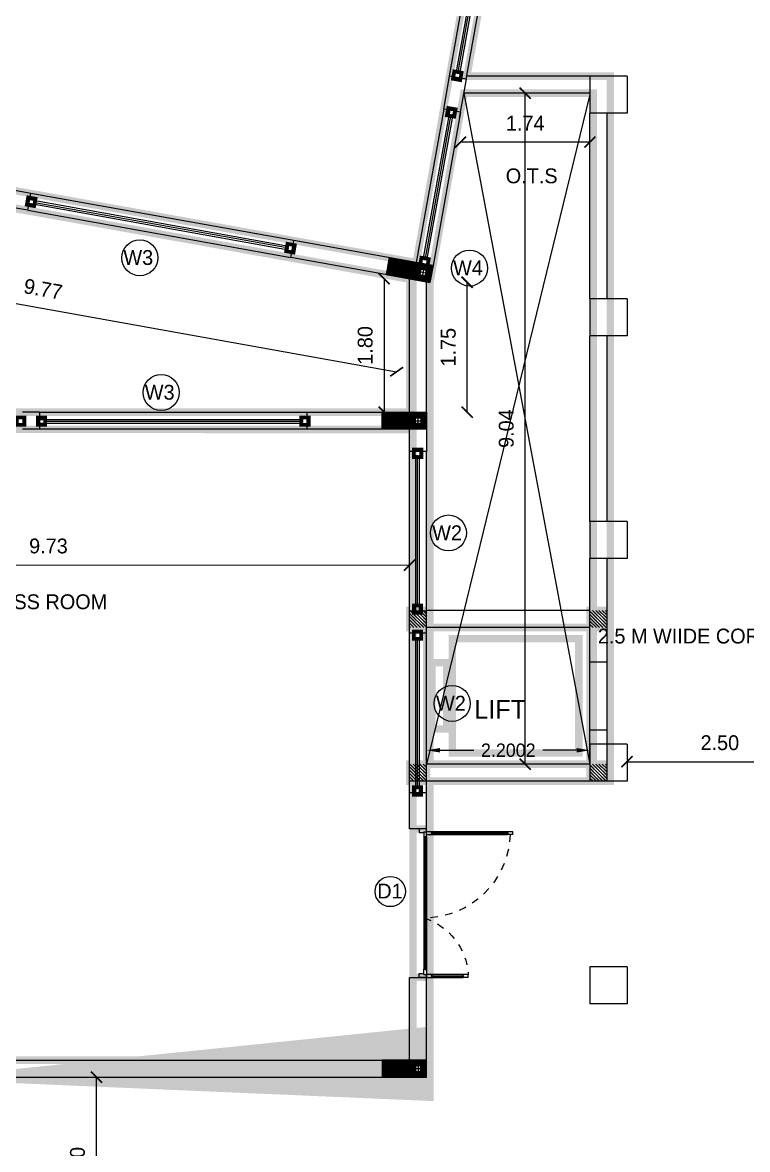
# Model space of a CAD drawing. Header units: metres. Extents: x 6101839 to 6102590, y -6659932 to -6659648.
# Drawn here: x 6102390.16 to 6102399.93, y -6659699.65 to -6659684.47 of the extents above; entities that cross this region are included whole.
import ezdxf

# ---------------------------------------------------------------- set-up
doc = ezdxf.new("R2010")
doc.units = ezdxf.units.M
doc.header["$LTSCALE"] = 500
doc.header["$MEASUREMENT"] = 0
doc.linetypes.add('HIDDEN', pattern=[0.375, 0.25, -0.125])
doc.layers.get('0').update_dxf_attribs({"linetype": 'CONTINUOUS'})
doc.layers.get('Defpoints').update_dxf_attribs({"linetype": 'CONTINUOUS'})
doc.layers.add('AR_MISCELLANEOUS', color=250, linetype='CONTINUOUS', lineweight=5)
doc.layers.add('BLK_1_FLR_2_BLT_UP_AREA', color=26, linetype='CONTINUOUS', plot=False)
for name, color, linetype in [('BLK_1_FLR_2_BLT_UP_AREA_DEDUCT', 26, 'CONTINUOUS'), ('BLK_1_FLR_2_CARPET_AREA', 25, 'CONTINUOUS'), ('BLK_1_FLR_2_LIFT_1', 30, 'CONTINUOUS'), ('BLK_1_FLR_2_REGULAR_ROOM_1', 117, 'CONTINUOUS'), ('BLK_1_LVL_2_BLDG_FOOT_PRINT', 1, 'CONTINUOUS'), ('COL', 2, 'CONTINUOUS'), ('COLUMN', 2, 'CONTINUOUS'), ('DIM', 205, 'CONTINUOUS'), ('DOORTEXT', 13, 'CONTINUOUS'), ('ED', 30, 'CONTINUOUS'), ('FURN', 156, 'CONTINUOUS'), ('FURN1', 252, 'CONTINUOUS'), ('FURNITURE', 252, 'CONTINUOUS'), ('FURNITURES', 252, 'CONTINUOUS'), ('HAT', 15, 'CONTINUOUS'), ('HATCH', 15, 'CONTINUOUS'), ('railing', 14, 'CONTINUOUS'), ('TEXT', 4, 'CONTINUOUS'), ('W-SCH', 205, 'CONTINUOUS'), ('wall', 125, 'CONTINUOUS'), ('wall1', 125, 'CONTINUOUS'), ('WINDOWS', 252, 'CONTINUOUS')]:
    doc.layers.add(name, color=color, linetype=linetype)
doc.styles.add('RM', font='GOTHIC.TTF')
doc.styles.add('S2', font='GOTHIC.TTF')
doc.styles.get("Standard").update_dxf_attribs({"font": 'GOTHIC.TTF'})
doc.styles.add('USA TEXT', font='GOTHIC.TTF')
doc.dimstyles.new('1-100-ED', dxfattribs={"dimtxt": 0.2, "dimasz": 0.15, "dimexe": 0.18, "dimexo": 0.0625, "dimgap": 0.15, "dimtad": 1, "dimzin": 0, "dimdsep": 46, "dimtxsty": 'USA TEXT', "dimblk": 'ARCHTICK', "dimcen": 0.1, "dimse1": 1, "dimse2": 1, "dimclrd": 256, "dimclrt": 256, "dimadec": 0, "dimazin": 0, "dimtfac": 1, "dimtofl": 0, "dimtmove": 0, "dimatfit": 3, "dimldrblk": 'ARCHTICK', "dimfxl": 0.18, "dimtolj": 1, "dimtzin": 0, "dimarcsym": 0})
doc.dimstyles.get("Standard").update_dxf_attribs({"dimtxt": 0.18, "dimasz": 0.18, "dimexe": 0.18, "dimexo": 0.0625, "dimgap": 0.09, "dimtad": 0, "dimtih": 1, "dimtoh": 1, "dimdec": 4, "dimzin": 0, "dimdsep": 46, "dimtxsty": 'Standard', "dimcen": 0.09, "dimadec": 0, "dimazin": 0, "dimtfac": 1, "dimtdec": 4, "dimtofl": 0, "dimtmove": 0, "dimatfit": 3, "dimfxl": 1, "dimtolj": 1, "dimtzin": 0, "dimarcsym": 0})

# ---------------------------------------------------------------- blocks, each defined once
blk = doc.blocks.new('NEWCOL')
at = {"layer": 'HATCH'}
h = blk.add_hatch(dxfattribs=at)
h.set_pattern_fill('ANSI31', color=256, scale=3, angle=270, style=0)
h.set_pattern_definition([(315, (-629970.925706138, -258732.0878365731), (6.735192090801866, 6.735192090801863), [])])
h.paths.add_polyline_path([(0, 115), (-115, 115), (-115, 0), (-37.5, 0), (-37.49999999988359, 37.50000000002911), (0, 37.4999999999709)])
h.paths.add_polyline_path([(115, 115.0000000000291), (0, 115), (1.164153e-10, 37.50000000002911), (37.5, 37.4999999999709), (37.5, 0), (115, 0)])
h.paths.add_polyline_path([(115, 0), (37.5, 0), (37.50000000011642, -37.4999999999709), (0, -37.4999999999709), (1.164153e-10, -484.9999999999708), (115, -485)])
h.paths.add_polyline_path([(0, -37.5), (-37.49999999988359, -37.4999999999709), (-37.5, 0), (-115, 0), (-115, -485), (0, -485)])
at = {"layer": 'COL'}
for p, q in [((-115, 0), (115, 0)), ((0, -485), (0, 115))]:
    blk.add_line(p, q, dxfattribs=at)
for points in [[(-115, -485), (115, -485), (115, 115), (-115, 115)], [(-37.5, -37.5), (37.5, -37.5), (37.5, 37.5), (-37.5, 37.5)]]:
    blk.add_lwpolyline(points, close=True, dxfattribs=at)
blk = doc.blocks.new('A$C607F0CF8')
at = {"layer": 'FURNITURES', "color": 233}
for p, q in [((-37.46909725572914, -279.9614495104179), (-37.4675053562969, -342.4120674710721)), ((0.0028654206544161, -342.4111123308539), (0.0009551402181387, -267.470370778814)), ((-37.4675053562969, -342.4120674710721), (-21.85485086496919, -342.4116694964468)), ((-21.85516924597323, -329.9215459041299), (-15.61010744981468, -329.9213867140934)), ((-21.85485086496919, -342.4116694964468), (-21.85516924597323, -329.9215459041299)), ((-15.60978906974196, -342.4115103064105), (-15.61010744981468, -329.9213867140934)), ((-15.60978906974196, -342.4115103064105), (0.0028654206544161, -342.4111123308539)), ((-37.4273532256484, -2117.587295770645), (-21.8146987343207, -2117.58689779602)), ((-37.42576132528486, -2180.037913731299), (-37.4273532256484, -2117.587295770645)), ((-21.8146987343207, -2117.58689779602), (-21.81438035517931, -2130.077021387406)), ((-15.56963693816214, -2117.586738605984), (0.0430175513029099, -2117.586340630427)), ((-15.56963693816214, -2117.586738605984), (-15.56931855902076, -2130.07686219737)), ((0.0430175513029099, -2117.586340630427), (0.0449278308078647, -2192.527082183398)), ((-21.81438035517931, -2130.077021388337), (-15.56931855902076, -2130.07686219737))]:
    blk.add_line(p, q, dxfattribs=at)
at = {"layer": 'FURNITURES', "color": 250}
for p, q in [((-37.4273532256484, -2117.587295770645), (-37.4675053562969, -342.4120674710721)), ((-21.8146987343207, -2117.58689779602), (-21.85516924597323, -329.9215459041299)), ((-15.56963693816214, -2117.586738605984), (-15.61010744981468, -329.9213867140934)), ((0.0430175513029099, -2117.586340630427), (0.0028654206544161, -342.4111123308539))]:
    blk.add_line(p, q, dxfattribs=at)
at = {"layer": 'FURNITURES', "color": 250, "linetype": 'HIDDEN', "ltscale": 0.5}
for centre, radius, start, end in [((-284.8727277265862, -219.4228635821492), 847.0418478644448, 286.983489556694, 356.7491837130908), ((-37.42544294986874, -2192.528037321754), 1163.003696595019, 1.847770814143563, 90.0014604865433)]:
    blk.add_arc(centre, radius, start, end, dxfattribs=at)
at = {"layer": 'wall', "color": 7}
for p, q in [((-37.46941563580185, -267.4713259181008), (0.0009551402181387, -267.470370778814)), ((-37.46941563580185, -267.4713259181008), (-37.46909725572914, -279.9614495104179)), ((0, -230.000000002794), (74.94074155297132, -229.9980897223576)), ((0, -230.000000002794), (0.0009551392868161, -267.470370778814)), ((74.94169669318944, -267.4684604983777), (0.0009551402181387, -267.470370778814)), ((74.94113952759653, -245.6107442136854), (62.45101593527943, -245.6110625928268)), ((62.45101593527943, -245.6110625928268), (62.45117512531578, -251.856124388054)), ((74.94129871763289, -251.855806009844), (62.45117512531578, -251.856124388054)), ((74.94074155297132, -229.9980897223576), (486.2895825887099, -229.9876042185351)), ((74.94074155297132, -229.9980897223576), (74.94113952759653, -245.6107442136854)), ((74.94113952759653, -245.6107442136854), (498.7801041556522, -245.5999403288588)), ((74.94129871763289, -251.855806009844), (498.7802633456886, -251.8450021250174)), ((74.94129871763289, -251.855806009844), (74.94169669318944, -267.4684604983777)), ((486.2905377289279, -267.4579749945551), (74.94169669318944, -267.4684604983777)), ((560.8051584009081, -229.985704776831), (486.2895825887099, -229.9876042185351)), ((486.2895825887099, -229.9876042185351), (486.2899805633351, -245.6002587089315)), ((486.2899805633351, -245.6002587089315), (498.7801041565835, -245.5999403288588)), ((486.2901397533715, -251.8453205050901), (498.7802633456886, -251.8450021250174)), ((486.2901397533715, -251.8453205050901), (486.2905377289279, -267.4579749945551)), ((560.8061135411261, -267.456075552851), (486.2905377289279, -267.4579749945551)), ((498.7801041565835, -245.5999403288588), (498.7802633456886, -251.8450021250174)), ((560.8051584009081, -229.985704776831), (560.8061135411261, -267.456075552851)), ((-37.42544294521213, -2192.528037323617), (-37.42576132528486, -2180.037913731299)), ((-37.42544294521213, -2192.528037323617), (0.0449278308078647, -2192.527082183398)), ((0.043972690589726, -2155.056711407378), (74.98471424356103, -2155.054801126942)), ((0.043972690589726, -2155.056711407378), (0.0449278308078647, -2192.527082183398)), ((74.98566938377915, -2192.525171902962), (0.0449278308078647, -2192.527082183398)), ((74.98511221911757, -2170.667455617339), (62.49498862680048, -2170.667773997411)), ((62.49498862680048, -2170.667773997411), (62.49514781683683, -2176.912835792638)), ((74.98527140822257, -2176.912517413497), (62.49514781683683, -2176.912835792638)), ((74.98471424356103, -2155.054801126942), (1087.503148864023, -2155.028991485946)), ((74.98471424356103, -2155.054801126942), (74.98511221911757, -2170.667455617339)), ((74.98511221911757, -2170.667455617339), (1099.993670431897, -2170.641327596269)), ((74.98527140822257, -2176.912517413497), (1099.993829621002, -2176.886389392428)), ((74.98527140822257, -2176.912517413497), (74.98566938377915, -2192.525171902962)), ((1087.504104004241, -2192.499362261966), (74.98566938377915, -2192.525171902962)), ((1162.443890416994, -2155.027081206441), (1087.503148864023, -2155.028991485946)), ((1087.503148864023, -2155.028991485946), (1087.50354683958, -2170.641645977274)), ((1087.50354683958, -2170.641645977274), (1099.993670431897, -2170.641327596269)), ((1087.503706028685, -2176.886707772501), (1099.993829621933, -2176.886389392428)), ((1087.503706028685, -2176.886707772501), (1087.504104004241, -2192.499362261966)), ((1162.444845556281, -2192.497451982461), (1087.504104004241, -2192.499362261966)), ((1099.993670431897, -2170.641327596269), (1099.993829621933, -2176.886389392428)), ((1162.443890416994, -2155.027081206441), (1162.444845556281, -2192.497451982461))]:
    blk.add_line(p, q, dxfattribs=at)
for points in [[(0.0009551402181387, -267.470370778814), (0, -230.0000000018627), (-99.92098873667419, -230.0025470424444), (-99.91971521638331, -279.9630414107814), (-37.46909725572914, -279.9614495104179)], [(0.0449278308078647, -2192.527082183398), (0.0458829710260034, -2229.997452959418), (-99.87510576564821, -2230), (-99.87637928593905, -2180.039505631663), (-37.42576132528486, -2180.037913731299)]]:
    blk.add_lwpolyline(points, dxfattribs=at)
blk = doc.blocks.new('_ArchTick')
at = {"color": 0, "linetype": 'ByBlock', "const_width": 0.15}
blk.add_lwpolyline([(-0.5, -0.5), (0.5, 0.5)], dxfattribs=at)
blk = doc.blocks.new('*D559')
at = {"layer": 'Defpoints', "color": 0, "transparency": 16777216}
for p in [(6102398.302876941, -6659694.188967839), (6102400.802876941, -6659694.188967839), (6102400.802876941, -6659694.426967838)]:
    blk.add_point(p, dxfattribs=at)
at = {"layer": 'ED', "lineweight": -2, "transparency": 16777216}
blk.add_line((6102398.302876941, -6659694.426967838), (6102400.802876941, -6659694.426967838), dxfattribs=at)
at = {"layer": 'ED', "lineweight": -2, "transparency": 16777216, "xscale": 0.15, "yscale": 0.15, "zscale": 0.15, "rotation": 180}
blk.add_blockref('_ArchTick', (6102398.302876941, -6659694.426967838), dxfattribs=at)
at = {"layer": 'ED', "lineweight": -2, "transparency": 16777216, "xscale": 0.15, "yscale": 0.15, "zscale": 0.15}
blk.add_blockref('_ArchTick', (6102400.802876941, -6659694.426967838), dxfattribs=at)
at = {"layer": 'ED', "transparency": 16777216, "insert": (6102399.552876941, -6659694.171937247), "char_height": 0.2, "attachment_point": 5, "style": 'USA TEXT'}
blk.add_mtext('\\A1;2.50', dxfattribs=at)
blk = doc.blocks.new('*D601')
at = {"layer": 'Defpoints', "color": 0, "transparency": 16777216}
for p in [(6102385.641267492, -6659691.231967838), (6102395.37287995, -6659691.23796778), (6102395.372546097, -6659691.779460921)]:
    blk.add_point(p, dxfattribs=at)
at = {"layer": 'ED', "lineweight": -2, "transparency": 16777216}
blk.add_line((6102385.640933639, -6659691.77346098), (6102395.372546097, -6659691.779460921), dxfattribs=at)
at = {"layer": 'ED', "lineweight": -2, "transparency": 16777216, "xscale": 0.15, "yscale": 0.15, "zscale": 0.15}
for p, rotation in [((6102385.640933639, -6659691.77346098), 179.9646747878358), ((6102395.372546097, -6659691.779460921), 359.9646747878359)]:
    blk.add_blockref('_ArchTick', p, dxfattribs=dict(at, rotation=rotation))
at = {"layer": 'ED', "transparency": 16777216, "insert": (6102390.506897105, -6659691.521430408), "char_height": 0.2, "attachment_point": 5, "rotation": 359.9646747878358, "style": 'USA TEXT'}
blk.add_mtext('\\A1;9.73', dxfattribs=at)
blk = doc.blocks.new('*D604')
at = {"layer": 'Defpoints', "color": 0, "transparency": 16777216}
for p in [(6102390.197267492, -6659698.677456056), (6102391.153767531, -6659698.677456056), (6102390.222767493, -6659701.077456056)]:
    blk.add_point(p, dxfattribs=at)
at = {"layer": 'ED', "lineweight": -2, "transparency": 16777216}
blk.add_line((6102391.153767531, -6659701.077456056), (6102391.153767531, -6659698.677456056), dxfattribs=at)
at = {"layer": 'ED', "lineweight": -2, "transparency": 16777216, "xscale": 0.15, "yscale": 0.15, "zscale": 0.15}
for p, rotation in [((6102391.153767531, -6659698.677456056), 90), ((6102391.153767531, -6659701.077456056), 270)]:
    blk.add_blockref('_ArchTick', p, dxfattribs=dict(at, rotation=rotation))
at = {"layer": 'ED', "transparency": 16777216, "insert": (6102390.898736937, -6659699.877456055), "char_height": 0.2, "attachment_point": 5, "rotation": 90, "style": 'USA TEXT'}
blk.add_mtext('\\A1;2.40', dxfattribs=at)
blk = doc.blocks.new('*D1010')
at = {"layer": 'Defpoints', "color": 0, "transparency": 16777216}
for p in [(6102395.647902454, -6659687.966997691), (6102396.1476454, -6659687.966997691), (6102395.647902454, -6659689.717418326)]:
    blk.add_point(p, dxfattribs=at)
at = {"layer": 'ED', "lineweight": -2, "transparency": 16777216}
blk.add_line((6102396.1476454, -6659689.717418326), (6102396.1476454, -6659687.966997691), dxfattribs=at)
at = {"layer": 'ED', "lineweight": -2, "transparency": 16777216, "xscale": 0.15, "yscale": 0.15, "zscale": 0.15}
for p, rotation in [((6102396.1476454, -6659687.966997691), 90), ((6102396.1476454, -6659689.717418326), 270)]:
    blk.add_blockref('_ArchTick', p, dxfattribs=dict(at, rotation=rotation))
at = {"layer": 'ED', "transparency": 16777216, "insert": (6102395.895130102, -6659688.842208007), "char_height": 0.2, "attachment_point": 5, "rotation": 90, "style": 'USA TEXT'}
blk.add_mtext('\\A1;1.75', dxfattribs=at)
blk = doc.blocks.new('*D1020')
at = {"layer": 'Defpoints', "color": 0, "transparency": 16777216}
for p in [(6102395.372874375, -6659687.918740756), (6102395.030306289, -6659689.717418326), (6102395.372874375, -6659689.717418326)]:
    blk.add_point(p, dxfattribs=at)
at = {"layer": 'ED', "lineweight": -2, "transparency": 16777216}
blk.add_line((6102395.030306289, -6659687.918740756), (6102395.030306289, -6659689.717418326), dxfattribs=at)
at = {"layer": 'ED', "lineweight": -2, "transparency": 16777216, "xscale": 0.15, "yscale": 0.15, "zscale": 0.15}
for p, rotation in [((6102395.030306289, -6659687.918740756), 90), ((6102395.030306289, -6659689.717418326), 270)]:
    blk.add_blockref('_ArchTick', p, dxfattribs=dict(at, rotation=rotation))
at = {"layer": 'ED', "transparency": 16777216, "insert": (6102394.775275695, -6659688.818079541), "char_height": 0.2, "attachment_point": 5, "rotation": 90, "style": 'USA TEXT'}
blk.add_mtext('\\A1;1.80', dxfattribs=at)
blk = doc.blocks.new('*D1189')
at = {"layer": 'Defpoints', "color": 0, "transparency": 16777216}
for p in [(6102385.845111181, -6659685.978468826), (6102395.477776797, -6659687.613648437), (6102395.198585036, -6659689.172339698)]:
    blk.add_point(p, dxfattribs=at)
at = {"layer": 'ED', "lineweight": -2, "transparency": 16777216}
blk.add_line((6102385.581576715, -6659687.449747442), (6102395.198585036, -6659689.172339698), dxfattribs=at)
at = {"layer": 'ED', "lineweight": -2, "transparency": 16777216, "xscale": 0.15, "yscale": 0.15, "zscale": 0.15}
for p, rotation in [((6102385.581576715, -6659687.449747442), 169.8449079145142), ((6102395.198585036, -6659689.172339698), 349.8449079145142)]:
    blk.add_blockref('_ArchTick', p, dxfattribs=dict(at, rotation=rotation))
at = {"layer": 'ED', "transparency": 16777216, "insert": (6102390.435046156, -6659688.060008261), "char_height": 0.2, "attachment_point": 5, "rotation": 349.8449079145142, "style": 'USA TEXT'}
blk.add_mtext('\\A1;9.77', dxfattribs=at)
blk = doc.blocks.new('*D1197')
at = {"layer": 'Defpoints', "color": 0, "transparency": 16777216}
for p in [(6102396.059180636, -6659685.418967838), (6102397.802876943, -6659685.418967838), (6102396.059180636, -6659686.078312525)]:
    blk.add_point(p, dxfattribs=at)
at = {"layer": 'ED', "lineweight": -2, "transparency": 16777216}
blk.add_line((6102397.802876943, -6659686.078312525), (6102396.059180636, -6659686.078312525), dxfattribs=at)
at = {"layer": 'ED', "lineweight": -2, "transparency": 16777216, "xscale": 0.15, "yscale": 0.15, "zscale": 0.15, "rotation": 180}
blk.add_blockref('_ArchTick', (6102396.059180636, -6659686.078312525), dxfattribs=at)
at = {"layer": 'ED', "lineweight": -2, "transparency": 16777216, "xscale": 0.15, "yscale": 0.15, "zscale": 0.15}
blk.add_blockref('_ArchTick', (6102397.802876943, -6659686.078312525), dxfattribs=at)
at = {"layer": 'ED', "transparency": 16777216, "insert": (6102396.931028789, -6659685.823281934), "char_height": 0.2, "attachment_point": 5, "style": 'USA TEXT'}
blk.add_mtext('\\A1;1.74', dxfattribs=at)
blk = doc.blocks.new('*D1203')
at = {"layer": 'Defpoints', "color": 0, "transparency": 16777216}
for p in [(6102396.931028826, -6659685.418967842), (6102396.953594734, -6659685.418967842), (6102396.920091973, -6659694.458967841)]:
    blk.add_point(p, dxfattribs=at)
at = {"layer": 'ED', "lineweight": -2, "transparency": 16777216}
blk.add_line((6102396.931028826, -6659694.458967841), (6102396.931028826, -6659685.418967842), dxfattribs=at)
at = {"layer": 'ED', "lineweight": -2, "transparency": 16777216, "xscale": 0.15, "yscale": 0.15, "zscale": 0.15}
for p, rotation in [((6102396.931028826, -6659685.418967842), 90), ((6102396.931028826, -6659694.458967841), 270)]:
    blk.add_blockref('_ArchTick', p, dxfattribs=dict(at, rotation=rotation))
at = {"layer": 'ED', "transparency": 16777216, "insert": (6102396.675998232, -6659689.938967841), "char_height": 0.2, "attachment_point": 5, "rotation": 90, "style": 'USA TEXT'}
blk.add_mtext('\\A1;9.04', dxfattribs=at)
blk = doc.blocks.new('*D1386')
at = {"layer": 'Defpoints', "color": 0, "transparency": 16777216}
for p in [(6102395.602660116, -6659694.272760898), (6102395.602660116, -6659694.45896784), (6102397.802876943, -6659694.45896784)]:
    blk.add_point(p, dxfattribs=at)
at = {"layer": 'ED', "color": 0, "lineweight": -2, "transparency": 16777216}
for p, q in [((6102395.602660116, -6659694.396467838), (6102395.602660116, -6659694.092760899)), ((6102397.802876943, -6659694.396467838), (6102397.802876943, -6659694.092760899)), ((6102395.782660116, -6659694.272760898), (6102396.239185932, -6659694.272760898)), ((6102397.622876942, -6659694.272760898), (6102397.166351123, -6659694.272760898))]:
    blk.add_line(p, q, dxfattribs=at)
at = {"layer": 'ED', "color": 0, "transparency": 16777216}
for points in [[(6102395.782660116, -6659694.242760898), (6102395.782660116, -6659694.302760897), (6102395.602660116, -6659694.272760898)], [(6102397.622876942, -6659694.242760898), (6102397.622876942, -6659694.302760897), (6102397.802876943, -6659694.272760898)]]:
    blk.add_solid(points, dxfattribs=at)
at = {"layer": 'ED', "color": 0, "transparency": 16777216, "insert": (6102396.70276853, -6659694.272760898), "char_height": 0.18, "attachment_point": 5}
blk.add_mtext('\\A1;2.2002', dxfattribs=at)

msp = doc.modelspace()

# ---------------------------------------------------------------- hatches: boundary and pattern name
at = {"layer": 'HAT'}
h = msp.add_hatch(dxfattribs=at)
h.set_pattern_fill('ANSI31', color=256, scale=0.25, angle=-90.00000000000001, style=0)
h.set_pattern_definition([(315, (6102255.839724989, -6660913.854550772), (0.0220970869120796, 0.0220970869120796), [])])
h.paths.add_polyline_path([(6102395.602660116, -6659692.618967841), (6102395.602660116, -6659692.388967839), (6102395.372660117, -6659692.388967839), (6102395.372660117, -6659692.618967841)])
h = msp.add_hatch(dxfattribs=at)
h.set_pattern_fill('ANSI31', color=256, scale=0.25, angle=-90.00000000000001, style=0)
h.set_pattern_definition([(315, (6102257.899941815, -6660913.854550772), (0.0220970869120796, 0.0220970869120796), [])])
h.paths.add_polyline_path([(6102397.802876943, -6659692.388967839), (6102397.802876943, -6659692.618967841), (6102398.032876942, -6659692.618967841), (6102398.032876942, -6659692.388967839)])
h = msp.add_hatch(dxfattribs=at)
h.set_pattern_fill('ANSI31', color=256, scale=0.25, angle=-90.00000000000001, style=0)
h.set_pattern_definition([(315, (6102255.839724989, -6660915.92455077), (0.0220970869120796, 0.0220970869120796), [])])
h.paths.add_polyline_path([(6102395.602660116, -6659694.688967839), (6102395.602660116, -6659694.45896784), (6102395.372660117, -6659694.45896784), (6102395.372660117, -6659694.688967839)])
h = msp.add_hatch(dxfattribs=at)
h.set_pattern_fill('ANSI31', color=256, scale=0.25, angle=-90.00000000000001, style=0)
h.set_pattern_definition([(315, (6102257.899941815, -6660915.92455077), (0.0220970869120796, 0.0220970869120796), [])])
h.paths.add_polyline_path([(6102397.802876943, -6659694.45896784), (6102397.802876943, -6659694.688967839), (6102398.032876942, -6659694.688967839), (6102398.032876942, -6659694.45896784)])

# ---------------------------------------------------------------- linework, layer by layer
at = {"linetype": 'ByBlock'}
for p, q in [((6102397.802876943, -6659692.388967839), (6102395.602660116, -6659692.388967839)), ((6102397.802876943, -6659692.618967841), (6102395.602660116, -6659692.618967841)), ((6102397.802876943, -6659693.07896784), (6102398.032876942, -6659693.07896784)), ((6102397.802876943, -6659693.998967838), (6102398.032876942, -6659693.998967838)), ((6102397.802876943, -6659694.45896784), (6102395.602660116, -6659694.45896784)), ((6102398.032876942, -6659694.688967839), (6102395.372660117, -6659694.688967839))]:
    msp.add_line(p, q, dxfattribs=at)
at = {"layer": 'AR_MISCELLANEOUS', "const_width": 0.1}
for points in [[(6102397.652876942, -6659692.76896784), (6102397.652876942, -6659694.308903603), (6102395.947863743, -6659694.308903603), (6102395.947863743, -6659692.76896784)], [(6102395.87526193, -6659693.092840822), (6102395.87526193, -6659693.985030618), (6102395.67526193, -6659693.985030618), (6102395.67526193, -6659693.092840822)]]:
    msp.add_lwpolyline(points, close=True, dxfattribs=at)
at = {"layer": 'BLK_1_FLR_2_BLT_UP_AREA', "color": 26, "linetype": 'Continuous', "const_width": 0.1}
msp.add_lwpolyline([(6102346.627940804, -6659689.318016877), (6102366.857926609, -6659689.318016877), (6102366.858284366, -6659694.846793247), (6102368.656926601, -6659694.846650912), (6102368.656947628, -6659691.311375764), (6102373.617942132, -6659691.311377128), (6102373.618142428, -6659694.846793262), (6102375.418165435, -6659694.846482698), (6102375.417928687, -6659689.718050713), (6102395.417912393, -6659689.717979147), (6102395.417912393, -6659687.926785452), (6102375.734845784, -6659684.40117719), (6102376.562476043, -6659679.780476318), (6102374.397180867, -6659679.39284425), (6102373.797345112, -6659682.740186465), (6102369.70251505, -6659682.006725213), (6102370.302171845, -6659678.659646811), (6102368.136883527, -6659678.272015967), (6102367.30894394, -6659682.891934376), (6102347.3958773, -6659679.325128779)], dxfattribs=at)
at = {"layer": 'BLK_1_FLR_2_BLT_UP_AREA_DEDUCT', "color": 26, "linetype": 'Continuous', "const_width": 0.1}
msp.add_lwpolyline([(6102395.647912341, -6659694.459528701), (6102397.847914907, -6659694.459528701), (6102397.847914907, -6659685.419528702), (6102396.104218601, -6659685.419528702), (6102395.647743269, -6659687.967972172)], close=True, dxfattribs=at)
at = {"layer": 'BLK_1_FLR_2_CARPET_AREA', "color": 15, "linetype": 'Continuous', "const_width": 0.1}
msp.add_lwpolyline([(6102375.417926546, -6659698.678016918), (6102381.64791234, -6659698.678016918), (6102381.64791234, -6659696.448016917), (6102383.447912337, -6659696.448016917), (6102383.447912337, -6659698.678016918), (6102387.617926545, -6659698.678016918), (6102387.617926545, -6659696.448016917), (6102389.417926546, -6659696.448016917), (6102389.417926546, -6659698.678016918), (6102395.647912337, -6659698.678127782), (6102395.647912341, -6659694.689528703), (6102398.077914907, -6659694.689528703), (6102398.077914907, -6659685.189528703), (6102396.145557301, -6659685.189528703), (6102397.139419422, -6659679.641045875), (6102391.007121045, -6659678.542104639), (6102390.628655897, -6659680.739802569), (6102388.842141182, -6659680.419805948), (6102389.235319635, -6659678.224740868), (6102385.130632385, -6659677.489512286), (6102384.737453933, -6659679.684577366), (6102382.965652524, -6659679.367213593), (6102383.358830977, -6659677.172148515), (6102377.226445002, -6659676.073720018)], dxfattribs=at)
for points in [[(6102395.462076522, -6659687.701033935), (6102385.845132205, -6659685.978453902), (6102386.862459409, -6659680.298846048), (6102390.799795877, -6659681.004098877), (6102390.840347911, -6659680.777702033), (6102390.613965052, -6659680.737152497), (6102390.966591465, -6659678.768484265), (6102396.872582179, -6659679.826361002), (6102396.640730717, -6659681.120758124), (6102396.866981492, -6659681.161305913), (6102396.549621121, -6659682.933088332), (6102396.323443823, -6659682.892575614)], [(6102395.417926547, -6659698.448016917), (6102395.417926547, -6659697.333016916), (6102395.647926036, -6659697.333016829), (6102395.647926036, -6659695.333016916), (6102395.417926547, -6659695.333016917), (6102395.418006117, -6659689.948128015), (6102385.647934934, -6659689.948128018), (6102385.647926548, -6659696.218016915), (6102389.647926547, -6659696.218016915), (6102389.647926547, -6659696.448016917), (6102389.417940753, -6659696.448016917), (6102389.417940753, -6659698.448016917)]]:
    msp.add_lwpolyline(points, close=True, dxfattribs=at)
at = {"layer": 'BLK_1_FLR_2_LIFT_1', "linetype": 'Continuous', "const_width": 0.1}
msp.add_lwpolyline([(6102395.602660116, -6659692.618967841), (6102395.602660116, -6659694.45896784), (6102397.802876943, -6659694.45896784), (6102397.802876943, -6659692.618967841)], close=True, dxfattribs=at)
at = {"layer": 'BLK_1_FLR_2_REGULAR_ROOM_1', "linetype": 'Continuous', "const_width": 0.1}
msp.add_lwpolyline([(6102385.647912439, -6659689.943266689), (6102395.417976536, -6659689.951867615), (6102395.417923007, -6659698.447456063), (6102389.644362013, -6659698.447603232), (6102389.647937212, -6659696.217456094), (6102385.647937163, -6659696.217456018)], close=True, dxfattribs=at)
at = {"layer": 'BLK_1_FLR_2_REGULAR_ROOM_1', "color": 3, "const_width": 0.1}
msp.add_lwpolyline([(6102385.647913576, -6659689.943974728), (6102395.417977674, -6659689.952575647), (6102395.417924147, -6659698.448164095), (6102389.64436315, -6659698.448311267), (6102389.647938352, -6659696.218164127), (6102385.6479383, -6659696.218164049)], close=True, dxfattribs=at)
at = {"layer": 'BLK_1_LVL_2_BLDG_FOOT_PRINT', "ltscale": 400, "const_width": 0.1}
msp.add_lwpolyline([(6102346.582902779, -6659689.317456057), (6102366.812888582, -6659689.317456057), (6102366.81324634, -6659694.846232423), (6102368.611888573, -6659694.846090092), (6102368.611909601, -6659691.310814942), (6102373.572904107, -6659691.310816308), (6102373.573104402, -6659694.84623244), (6102375.373127407, -6659694.845921876), (6102375.372890661, -6659689.717489889), (6102395.372874366, -6659689.717418324), (6102395.372874366, -6659687.926224632), (6102375.689807758, -6659684.400616367), (6102376.517438016, -6659679.779915498), (6102374.352142842, -6659679.392283428), (6102373.752307086, -6659682.739625642), (6102369.657477022, -6659682.00616439), (6102370.257133817, -6659678.659085987), (6102368.091845502, -6659678.271455145), (6102367.263905913, -6659682.891373551), (6102347.350839274, -6659679.324567958)], dxfattribs=at)
at = {"layer": 'COLUMN', "const_width": 0.1}
for points in [[(6102395.372660117, -6659692.388967839), (6102395.372660117, -6659692.618967841), (6102395.602660116, -6659692.618967841), (6102395.602660116, -6659692.388967839)], [(6102397.802876943, -6659692.388967839), (6102397.802876943, -6659692.618967841), (6102398.032876942, -6659692.618967841), (6102398.032876942, -6659692.388967839)], [(6102395.372660117, -6659694.45896784), (6102395.372660117, -6659694.688967839), (6102395.602660116, -6659694.688967839), (6102395.602660116, -6659694.45896784)], [(6102397.802876943, -6659694.45896784), (6102397.802876943, -6659694.688967839), (6102398.032876942, -6659694.688967839), (6102398.032876942, -6659694.45896784)]]:
    msp.add_lwpolyline(points, close=True, dxfattribs=at)
at = {"layer": 'DIM', "color": 251, "linetype": 'ByBlock'}
for p, q in [((6102397.802876943, -6659685.18896784), (6102396.138738046, -6659685.18896784)), ((6102397.802876943, -6659685.418967838), (6102396.104312522, -6659685.418967838)), ((6102397.802876943, -6659688.188967838), (6102397.802876943, -6659685.688967839)), ((6102398.032876942, -6659688.188967838), (6102398.032876942, -6659685.688967839)), ((6102395.372874374, -6659689.717418322), (6102395.372874374, -6659687.918740752)), ((6102395.602874374, -6659689.717418322), (6102395.602878328, -6659687.959933908)), ((6102397.802876943, -6659691.188967839), (6102397.802876943, -6659688.688967839)), ((6102398.032876941, -6659691.188967839), (6102398.032876942, -6659688.688967839)), ((6102397.802876939, -6659694.188967839), (6102397.802876943, -6659691.688967839)), ((6102398.032876941, -6659694.188967839), (6102398.032876941, -6659691.688967839)), ((6102397.802876939, -6659694.458967838), (6102395.602874374, -6659694.458967838)), ((6102397.802876943, -6659694.45896784), (6102395.602874374, -6659694.45896784)), ((6102397.802876939, -6659694.688967839), (6102395.602874374, -6659694.688967839)), ((6102397.802876943, -6659694.688967839), (6102395.602874374, -6659694.688967839))]:
    msp.add_line(p, q, dxfattribs=at)
at = {"layer": 'FURN', "linetype": 'ByBlock'}
msp.add_line((6102397.802876943, -6659693.998967838), (6102397.802876943, -6659693.07896784), dxfattribs=at)
at = {"layer": 'FURN1', "linetype": 'ByBlock'}
for p, q in [((6102393.81214095, -6659687.405480877), (6102390.268544755, -6659686.770716369)), ((6102390.227973728, -6659686.99718648), (6102393.771569923, -6659687.631950988)), ((6102390.387874375, -6659689.717493786), (6102393.987874373, -6659689.717418322)), ((6102393.987880161, -6659689.947493786), (6102390.387880162, -6659689.94756925))]:
    msp.add_line(p, q, dxfattribs=at)
at = {"layer": 'FURN1', "const_width": 0.1}
for points in [[(6102396.035692153, -6659685.213769193), (6102396.044505113, -6659685.164552002), (6102395.995287922, -6659685.155739045), (6102395.986474964, -6659685.204956233)], [(6102396.035800566, -6659685.213153567), (6102396.044613493, -6659685.163936373), (6102395.995396297, -6659685.155123447), (6102395.986583372, -6659685.204340642)], [(6102395.963053508, -6659685.65760443), (6102395.954240412, -6659685.706821597), (6102395.905023246, -6659685.6980085), (6102395.913836342, -6659685.648791334)], [(6102395.963165454, -6659685.656989442), (6102395.95435239, -6659685.706206611), (6102395.905135217, -6659685.697393546), (6102395.913948286, -6659685.648176378)], [(6102390.245004658, -6659686.902118206), (6102390.294221136, -6659686.910935135), (6102390.303038063, -6659686.861718657), (6102390.253821586, -6659686.852901728)], [(6102390.245620272, -6659686.902226668), (6102390.294836758, -6659686.911043563), (6102390.303653653, -6659686.861827079), (6102390.254437169, -6659686.853010184)], [(6102393.787985452, -6659687.536775918), (6102393.738768997, -6659687.527958854), (6102393.747586062, -6659687.478742397), (6102393.796802516, -6659687.487559467)], [(6102393.788600433, -6659687.536887916), (6102393.739383972, -6659687.528070883), (6102393.748201008, -6659687.478854422), (6102393.797417467, -6659687.487671456)], [(6102395.592980677, -6659687.724505128), (6102395.601793634, -6659687.675287939), (6102395.552576446, -6659687.66647498), (6102395.543763488, -6659687.71569217)], [(6102395.593089089, -6659687.723889503), (6102395.601902014, -6659687.674672308), (6102395.552684818, -6659687.665859382), (6102395.543871893, -6659687.715076578)], [(6102390.157248546, -6659689.814296824), (6102390.107248547, -6659689.814299597), (6102390.107251323, -6659689.864299597), (6102390.157251322, -6659689.864296824)], [(6102390.157873643, -6659689.814294994), (6102390.107873643, -6659689.814297738), (6102390.107876384, -6659689.864297736), (6102390.157876384, -6659689.864294993)], [(6102390.387876713, -6659689.814075506), (6102390.437876713, -6659689.814074217), (6102390.437878002, -6659689.864074217), (6102390.387878004, -6659689.864075507)], [(6102390.388501807, -6659689.814077288), (6102390.438501808, -6659689.814076029), (6102390.438503066, -6659689.864076028), (6102390.388503066, -6659689.864077288)], [(6102393.987252121, -6659689.813996663), (6102393.937252121, -6659689.813998095), (6102393.937253552, -6659689.863998095), (6102393.987253552, -6659689.863996662)], [(6102393.987877215, -6659689.813994851), (6102393.937877216, -6659689.81399625), (6102393.937878612, -6659689.863996248), (6102393.987878614, -6659689.86399485)], [(6102395.505882313, -6659690.248087658), (6102395.505879537, -6659690.298087657), (6102395.455879538, -6659690.298084882), (6102395.455882314, -6659690.248084882)], [(6102395.505884144, -6659690.247462562), (6102395.505881403, -6659690.297462562), (6102395.455881401, -6659690.29745982), (6102395.455884144, -6659690.24745982)], [(6102395.505737673, -6659692.396220191), (6102395.505740274, -6659692.34622019), (6102395.455740272, -6659692.346217588), (6102395.455737671, -6659692.396217587)], [(6102395.505737673, -6659692.396220191), (6102395.505740274, -6659692.346220192), (6102395.455740272, -6659692.346217588), (6102395.455737671, -6659692.396217584)], [(6102395.505739433, -6659692.396845285), (6102395.505742067, -6659692.346845284), (6102395.455742068, -6659692.346842648), (6102395.455739433, -6659692.39684265)], [(6102395.505739433, -6659692.396845285), (6102395.505742068, -6659692.346845284), (6102395.455742068, -6659692.346842648), (6102395.455739435, -6659692.39684265)], [(6102395.505730656, -6659692.69684478), (6102395.505727916, -6659692.74684478), (6102395.455727912, -6659692.746842035), (6102395.455730657, -6659692.696842037)], [(6102395.505730656, -6659692.69684478), (6102395.505727912, -6659692.746844782), (6102395.455727912, -6659692.746842038), (6102395.455730657, -6659692.696842037)], [(6102395.505728828, -6659692.697469876), (6102395.505726052, -6659692.747469875), (6102395.455726053, -6659692.747467098), (6102395.455728827, -6659692.697467097)], [(6102395.505728829, -6659692.697469876), (6102395.505726052, -6659692.747469875), (6102395.455726053, -6659692.747467102), (6102395.455728827, -6659692.697467097)], [(6102395.505584182, -6659694.845602406), (6102395.505586786, -6659694.795602406), (6102395.455586786, -6659694.795599803), (6102395.455584183, -6659694.845599804)], [(6102395.505585946, -6659694.846227502), (6102395.505588581, -6659694.796227499), (6102395.455588581, -6659694.796224868), (6102395.455585946, -6659694.846224868)]]:
    msp.add_lwpolyline(points, close=True, dxfattribs=at)
at = {"layer": 'FURNITURE', "linetype": 'ByBlock', "ltscale": 0.2}
for p, q in [((6102396.391808341, -6659682.94120036), (6102395.995392593, -6659685.155122782)), ((6102396.441025508, -6659682.950013456), (6102396.044505113, -6659685.164552002)), ((6102395.913836342, -6659685.648791334), (6102395.552681115, -6659687.665858719)), ((6102395.963053508, -6659685.65760443), (6102395.601793634, -6659687.675287939)), ((6102390.254437169, -6659686.853010184), (6102393.747586726, -6659687.478738693)), ((6102390.245620272, -6659686.902226668), (6102393.739383972, -6659687.528070883)), ((6102390.388501807, -6659689.814077288), (6102393.937877216, -6659689.81399625)), ((6102390.388503066, -6659689.864077288), (6102393.937253552, -6659689.864001856)), ((6102395.455737671, -6659692.396217587), (6102395.455875774, -6659690.298084882)), ((6102395.505737673, -6659692.396220191), (6102395.505881403, -6659690.297462562)), ((6102395.455584183, -6659694.845599804), (6102395.455722287, -6659692.747467098)), ((6102395.505584182, -6659694.845602406), (6102395.505727916, -6659692.74684478))]:
    msp.add_line(p, q, dxfattribs=at)
at = {"layer": 'FURNITURE', "color": 4, "linetype": 'ByBlock', "ltscale": 0.2}
for p, q in [((6102396.407603826, -6659682.994824072), (6102396.019891027, -6659685.160144539)), ((6102395.929631827, -6659685.702415047), (6102395.577179552, -6659687.670880478)), ((6102390.299245208, -6659686.886435322), (6102393.743793474, -6659687.503457163)), ((6102390.438502437, -6659689.83907603), (6102393.937877915, -6659689.839001826)), ((6102395.480740272, -6659692.346218888), (6102395.480875825, -6659690.297461192)), ((6102395.480586785, -6659694.795601105), (6102395.480722338, -6659692.746843409))]:
    msp.add_line(p, q, dxfattribs=at)
at = {"layer": 'railing', "color": 252, "linetype": 'ByBlock'}
for p, q in [((6102397.802876943, -6659685.438967839), (6102395.602874374, -6659694.458967838)), ((6102396.104312522, -6659685.418967838), (6102397.802876939, -6659694.458967838))]:
    msp.add_line(p, q, dxfattribs=at)
at = {"layer": 'W-SCH'}
for centre, radius in [((6102391.73791504, -6659687.636718899), 0.2424160592048741), ((6102396.180398103, -6659687.775335203), 0.2424160592048741), ((6102392.02645533, -6659689.452230512), 0.2424160592048741), ((6102395.896010199, -6659691.34491003), 0.2424160592048741), ((6102395.947510201, -6659693.64091003), 0.2424160592048741), ((6102395.947510201, -6659693.64091003), 0.2424160592048741), ((6102395.112231459, -6659696.175892595), 0.2037454751308166)]:
    msp.add_circle(centre, radius, dxfattribs=at)
at = {"layer": 'wall', "linetype": 'ByBlock'}
for p, q in [((6102395.602660116, -6659694.45896784), (6102395.602660116, -6659692.618967841)), ((6102397.802876943, -6659693.07896784), (6102397.802876943, -6659692.618967841)), ((6102397.802876943, -6659694.45896784), (6102397.802876943, -6659693.998967838)), ((6102398.032876942, -6659694.688967839), (6102398.032876942, -6659693.998967838))]:
    msp.add_line(p, q, dxfattribs=at)
at = {"layer": 'wall1', "linetype": 'ByBlock'}
for p, q in [((6102395.832310538, -6659685.63355793), (6102395.911463617, -6659685.191523728)), ((6102396.137724883, -6659685.232039314), (6102395.904764952, -6659685.190324227)), ((6102396.058709498, -6659685.674098174), (6102396.137724883, -6659685.232039314)), ((6102396.058777457, -6659685.674122502), (6102395.832310538, -6659685.63355793)), ((6102396.044498202, -6659685.753841784), (6102396.058777457, -6659685.674122502)), ((6102390.268524795, -6659686.770827793), (6102390.003942915, -6659686.723400819)), ((6102390.227973728, -6659686.99718648), (6102390.26853145, -6659686.770790649)), ((6102390.227973728, -6659686.99718648), (6102389.963385168, -6659686.949761728)), ((6102393.77158323, -6659687.631876707), (6102393.81214095, -6659687.405480877)), ((6102395.462055587, -6659687.701048378), (6102393.812134298, -6659687.405518019)), ((6102395.647900407, -6659687.967997253), (6102393.771569923, -6659687.631950988)), ((6102395.462053475, -6659687.701060163), (6102395.462055587, -6659687.701048378)), ((6102395.688453351, -6659687.741600571), (6102395.462053475, -6659687.701060163)), ((6102395.688452434, -6659687.741600407), (6102395.647900407, -6659687.967997253)), ((6102390.387874375, -6659689.717493786), (6102390.157868178, -6659689.717233578)), ((6102390.387874375, -6659689.717493786), (6102390.387880159, -6659689.947493786)), ((6102393.987874373, -6659689.717418322), (6102395.602874374, -6659689.717418322)), ((6102393.987874378, -6659689.717493786), (6102393.987880161, -6659689.947493786)), ((6102395.602874374, -6659689.717418322), (6102395.602945562, -6659690.247468027)), ((6102390.387880162, -6659689.94756925), (6102390.157880168, -6659689.947659281)), ((6102395.372874374, -6659689.947456053), (6102393.98788016, -6659689.947456053)), ((6102395.372874374, -6659690.247456055), (6102395.372874374, -6659689.947418323)), ((6102395.602875307, -6659690.247468023), (6102395.372874374, -6659690.247456055)), ((6102395.602874374, -6659692.396850249), (6102395.372735789, -6659692.396838273)), ((6102395.602874374, -6659692.396850248), (6102395.372735789, -6659692.39683827)), ((6102395.372874374, -6659695.332456054), (6102395.372874374, -6659692.396838279)), ((6102395.602874374, -6659695.332456054), (6102395.602874374, -6659692.396850249)), ((6102395.602721818, -6659692.696850242), (6102395.372720886, -6659692.69683827)), ((6102395.602721818, -6659692.696850242), (6102395.372720886, -6659692.69683827)), ((6102395.602649701, -6659694.84623246), (6102395.372582302, -6659694.846220489)), ((6102395.602874374, -6659695.332456054), (6102395.372874374, -6659695.332456054)), ((6102395.372874374, -6659698.447456053), (6102395.37289831, -6659697.332456055)), ((6102395.37289831, -6659697.332456055), (6102395.602898309, -6659697.332456055)), ((6102395.602874374, -6659698.677456052), (6102395.602898309, -6659697.332456055)), ((6102389.37288858, -6659698.447456053), (6102395.372874374, -6659698.447456053)), ((6102389.37288858, -6659698.677456052), (6102395.602874374, -6659698.677456052))]:
    msp.add_line(p, q, dxfattribs=at)
at = {"layer": 'wall1', "color": 0, "linetype": 'ByBlock'}
for p, q in [((6102397.802876943, -6659685.18896784), (6102397.802876943, -6659685.688967839)), ((6102398.302876943, -6659685.18896784), (6102397.802876943, -6659685.18896784)), ((6102398.302876943, -6659685.18896784), (6102398.302876943, -6659685.688967839)), ((6102398.302876943, -6659685.688967839), (6102397.802876943, -6659685.688967839)), ((6102397.802876943, -6659688.188967838), (6102397.802876943, -6659688.688967839)), ((6102398.302876943, -6659688.188967838), (6102397.802876943, -6659688.188967838)), ((6102398.302876943, -6659688.188967838), (6102398.302876943, -6659688.688967839)), ((6102398.302876943, -6659688.688967839), (6102397.802876943, -6659688.688967839)), ((6102397.802876943, -6659691.188967839), (6102397.802876943, -6659691.688967839)), ((6102398.302876943, -6659691.188967839), (6102397.802876943, -6659691.188967839)), ((6102398.302876943, -6659691.188967839), (6102398.302876943, -6659691.688967839)), ((6102398.302876943, -6659691.688967839), (6102397.802876943, -6659691.688967839)), ((6102397.802876939, -6659694.188967839), (6102397.802876939, -6659694.688967839)), ((6102398.302876941, -6659694.188967839), (6102397.802876939, -6659694.188967839)), ((6102397.802876943, -6659694.188967839), (6102397.802876943, -6659694.688967839)), ((6102398.302876941, -6659694.188967839), (6102398.302876941, -6659694.688967839)), ((6102398.302876941, -6659694.688967839), (6102397.802876939, -6659694.688967839)), ((6102397.802876939, -6659697.188967839), (6102397.802876939, -6659697.688967838)), ((6102398.302876941, -6659697.188967839), (6102397.802876939, -6659697.188967839)), ((6102398.302876941, -6659697.188967839), (6102398.302876941, -6659697.688967838)), ((6102398.302876941, -6659697.688967838), (6102397.802876939, -6659697.688967838))]:
    msp.add_line(p, q, dxfattribs=at)
at = {"layer": 'WINDOWS', "linetype": 'ByBlock'}
for p, q in [((6102396.310282535, -6659682.925966953), (6102395.904835024, -6659685.190336776)), ((6102396.536681494, -6659682.966507197), (6102396.131233984, -6659685.230877021)), ((6102395.832310538, -6659685.63355793), (6102395.462123548, -6659687.70107271)), ((6102396.058709498, -6659685.674098174), (6102395.688522507, -6659687.741612955)), ((6102395.372803188, -6659692.396838273), (6102395.372945563, -6659690.247456058)), ((6102395.602803187, -6659692.396850244), (6102395.602945562, -6659690.247468027)), ((6102395.3726497, -6659694.846220492), (6102395.372792074, -6659692.696838275)), ((6102395.602649701, -6659694.84623246), (6102395.602792074, -6659692.696850242))]:
    msp.add_line(p, q, dxfattribs=at)

# ---------------------------------------------------------------- block references
at = {"layer": 'COL', "yscale": 0.001, "zscale": 0.001}
for p, xscale, rotation in [((6102395.554980054, -6659687.834523182), 0.001, 259.8449151444936), ((6102395.487874375, -6659689.832418323), -0.001, 270), ((6102395.487876939, -6659698.562456054), 0.001, 270)]:
    msp.add_blockref('NEWCOL', p, dxfattribs=dict(at, xscale=xscale, rotation=rotation))
at = {"layer": 'DIM', "xscale": -0.001, "yscale": 0.001, "zscale": 0.001, "rotation": 180}
msp.add_blockref('A$C607F0CF8', (6102395.602898419, -6659697.562456053), dxfattribs=at)

# ---------------------------------------------------------------- texts
at = {"color": 4, "insert": (6102396.594207481, -6659693.721203608), "char_height": 0.2555555555555556, "width": 1.314470766405784, "attachment_point": 5}
msp.add_mtext('\\A1;LIFT', dxfattribs=at)
at = {"layer": 'DOORTEXT', "color": 3, "style": 'RM'}
for s, p in [('W3', (6102391.516718172, -6659687.733109877)), ('W4', (6102395.959201235, -6659687.871726179)), ('W3', (6102391.805258462, -6659689.548621489)), ('W2', (6102395.677969354, -6659691.442067165)), ('W2', (6102395.729469352, -6659693.738067166)), ('W2', (6102395.729469352, -6659693.738067166)), ('D1', (6102394.937919052, -6659696.269796547))]:
    msp.add_text(s, height=0.2, dxfattribs=at).set_placement(p)
at = {"layer": 'TEXT', "color": 7, "style": 'S2'}
for s, p in [('O.T.S', (6102396.668664408, -6659686.633484881)), ('CLASS ROOM', (6102389.515325412, -6659692.371786878)), ('2.5 M WIIDE CORRIDOR', (6102397.909442434, -6659692.834047151))]:
    msp.add_text(s, height=0.2, dxfattribs=at).set_placement(p)

# ---------------------------------------------------------------- dimensions: what is measured, and where the dimension line sits
at = {"layer": 'ED'}
for base, p1, p2, angle, picture, middle in [((6102396.931028826, -6659685.418967842), (6102396.920091971, -6659694.458967838), (6102396.953594732, -6659685.418967838), 90, '*D1203', (6102396.675998232, -6659689.938967841)), ((6102395.198585036, -6659689.172339698), (6102385.84511118, -6659685.978468826), (6102395.477776797, -6659687.613648438), 349.8449079145142, '*D1189', (6102390.435046156, -6659688.060008261)), ((6102391.153767531, -6659698.677456056), (6102390.222767491, -6659701.077456052), (6102390.19726749, -6659698.677456052), 90, '*D604', (6102390.898736937, -6659699.877456055))]:
    dim = msp.add_linear_dim(base=base, p1=p1, p2=p2, angle=angle, dimstyle='1-100-ED', dxfattribs=at)
    dim.commit()
    dim.dimension.update_dxf_attribs({"geometry": picture, "text_midpoint": middle})
for p1, p2, distance, picture, middle in [((6102397.802876943, -6659685.418967838), (6102396.059180636, -6659685.418967838), 0.6593446861952544, '*D1197', (6102396.931028789, -6659685.823281934)), ((6102395.372874374, -6659687.918740752), (6102395.372874374, -6659689.717418322), -0.3425680845975876, '*D1020', (6102394.775275695, -6659688.818079541)), ((6102395.647902452, -6659689.717418322), (6102395.647902452, -6659687.966997688), -0.49974294751882553, '*D1010', (6102395.895130102, -6659688.842208007)), ((6102385.641267492, -6659691.231967838), (6102395.37287995, -6659691.23796778), -0.5414932440095077, '*D601', (6102390.506897105, -6659691.521430408))]:
    dim = msp.add_aligned_dim(p1=p1, p2=p2, distance=distance, dimstyle='1-100-ED', dxfattribs=at)
    dim.commit()
    dim.dimension.update_dxf_attribs({"geometry": picture, "text_midpoint": middle})
dim = msp.add_linear_dim(base=(6102395.602660116, -6659694.272760898), p1=(6102397.802876943, -6659694.45896784), p2=(6102395.602660116, -6659694.45896784), dimstyle='Standard', override={"dimtmove": 1, "dimfxl": 5}, dxfattribs=at)
dim.commit()
dim.dimension.update_dxf_attribs({"geometry": '*D1386', "text_midpoint": (6102396.70276853, -6659694.272760898)})
dim = msp.add_linear_dim(base=(6102400.802876941, -6659694.426967838), p1=(6102398.302876941, -6659694.188967839), p2=(6102400.802876941, -6659694.188967839), dimstyle='1-100-ED', dxfattribs=at)
dim.commit()
dim.dimension.update_dxf_attribs({"geometry": '*D559', "text_midpoint": (6102399.552876941, -6659694.171937247)})

doc.saveas('drawing.dxf')
